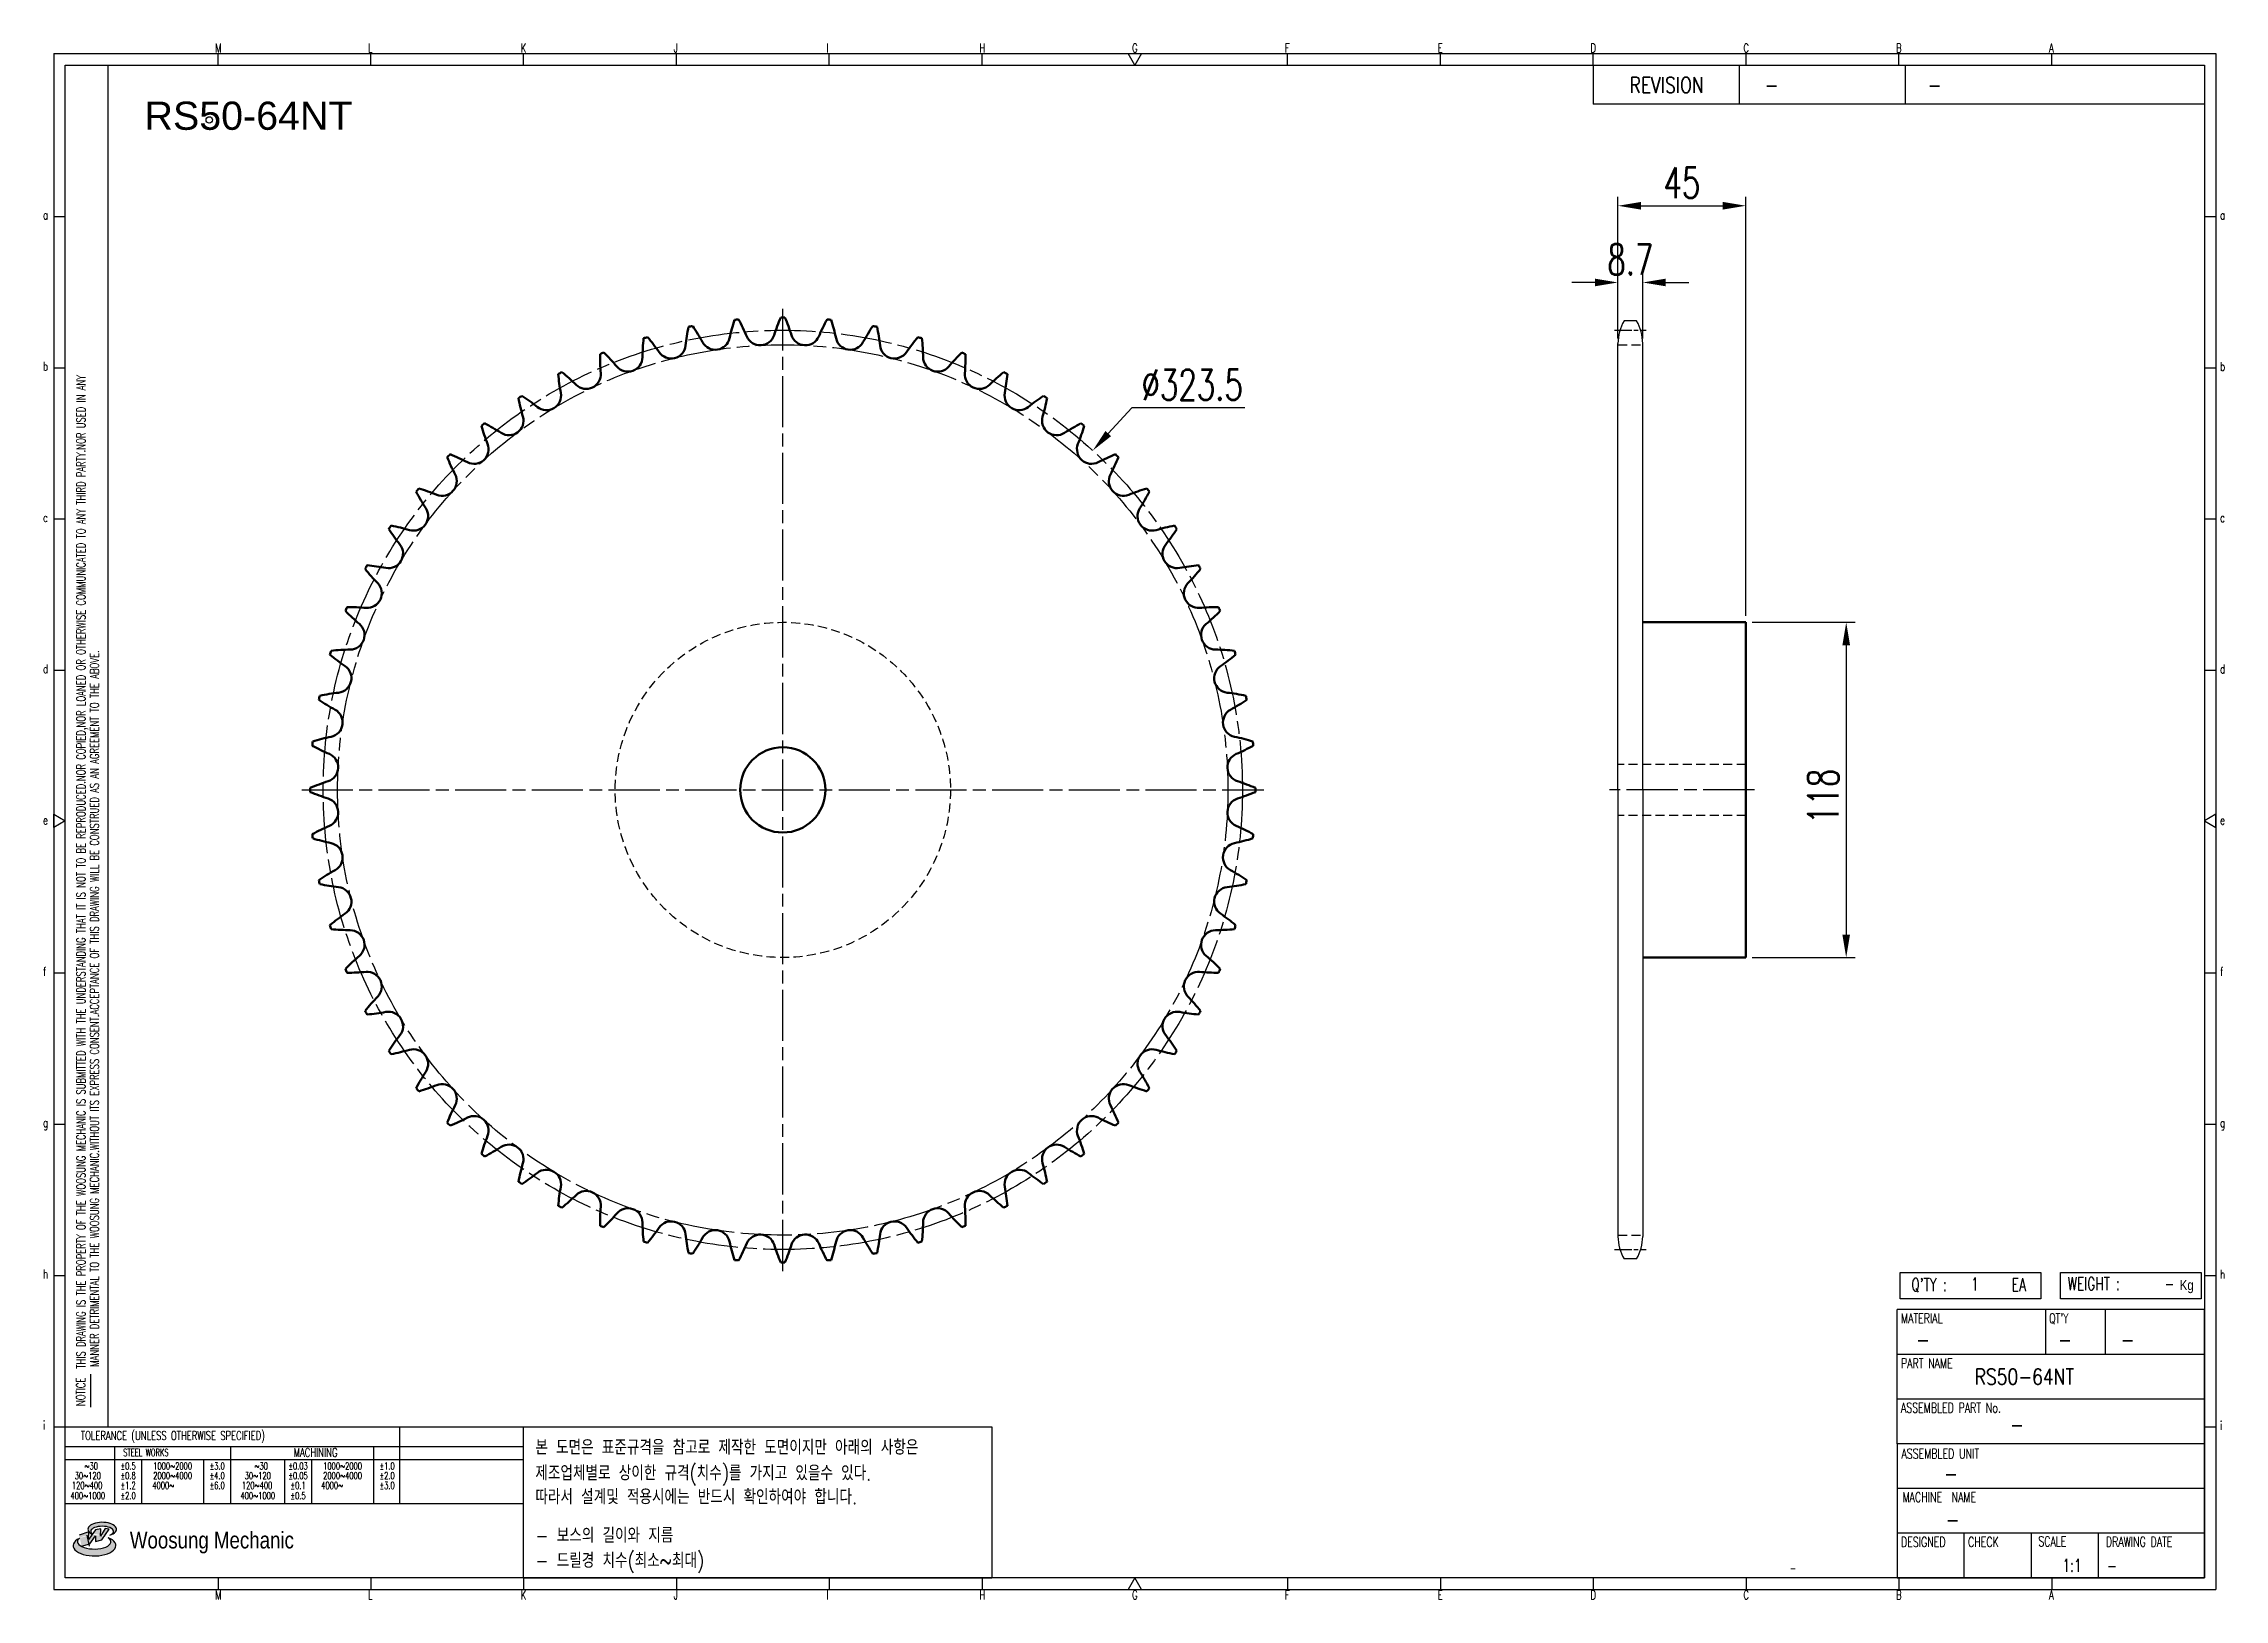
# Model space of a CAD drawing. Header units: millimetres. Extents: x 8306 to 9073, y 4748 to 5296.
import ezdxf
from ezdxf.enums import TextEntityAlignment as Align

# ---------------------------------------------------------------- set-up
doc = ezdxf.new("R2010")
doc.units = ezdxf.units.MM
for name, pattern in [('AM_ISO08W050', [18, 12, -1.5, 3, -1.5]), ('AM_ISO08W050x2', [9, 6, -0.75, 1.5, -0.75]), ('HIDDEN', [9.525, 6.35, -3.175])]:
    doc.linetypes.add(name, pattern=pattern)
for name, color, linetype, lineweight in [('20', 7, 'Continuous', 50), ('22', 30, 'AM_ISO08W050', 25), ('23', 40, 'AM_ISO08W050', 25), ('VIS', 7, 'Continuous', 50)]:
    doc.layers.add(name, color=color, linetype=linetype, lineweight=lineweight)
for name, color, linetype in [('HL', 2, 'HIDDEN'), ('S-DIM', 7, 'Continuous'), ('TITLE', 7, 'Continuous'), ('도면레이아웃', 7, 'Continuous')]:
    doc.layers.add(name, color=color, linetype=linetype)
doc.styles.add('HAN', font='ROMANS.shx', dxfattribs={"width": 0.7, "bigfont": 'whgtxt.shx'})
doc.styles.add('HKD_ST2', font='romans.shx', dxfattribs={"width": 0.7, "height": 4, "bigfont": '@extfont2.shx'})
doc.styles.add('HSG', font='SIMPLEX.shx', dxfattribs={"width": 0.7, "bigfont": 'HSG.shx'})
doc.styles.add('ROMANS', font='romans.shx', dxfattribs={"width": 0.7, "bigfont": 'whgtxt.shx'})
doc.styles.add('SLDTEXTSTYLE4', font='arial.ttf', dxfattribs={"width": 0.8})
doc.styles.get("Standard").update_dxf_attribs({"font": 'arial.ttf'})
doc.dimstyles.new('APP23', dxfattribs={"dimscale": 4.5, "dimtxt": 2.4, "dimasz": 1.8, "dimexe": 0.7, "dimexo": 0.5, "dimgap": 0.6, "dimtad": 1, "dimtoh": 1, "dimdec": 1, "dimrnd": 0.01, "dimzin": 9, "dimdsep": 46, "dimtxsty": 'HSG', "dimcen": 0, "dimclrd": 1, "dimclre": 1, "dimclrt": 256, "dimazin": 2, "dimtp": 1, "dimtm": 1, "dimtfac": 0.5, "dimtdec": 1, "dimtix": 1, "dimtofl": 0, "dimtmove": 0, "dimatfit": 3, "dimfxl": 0, "dimtvp": 1, "dimtolj": 2, "dimlwd": -1, "dimlwe": -1, "dimarcsym": 0})

# ---------------------------------------------------------------- blocks, each defined once
blk = doc.blocks.new('SUYWSHJH')
at = {"layer": '도면레이아웃'}
h = blk.add_hatch(color=10, dxfattribs=at)
h.paths.add_polyline_path([(1.544, 35.177), (1.554, 34.966), (1.779, 35.034), (2.054, 35.422), (1.908, 35.446), (1.728, 35.167), (1.741, 35.439), (1.547, 35.405), (1.292, 35.041), (1.295, 35.33), (0.943, 35.208), (1.03, 34.8), (1.336, 34.885)])
edge = h.paths.add_edge_path()
edge.add_ellipse((1.795, 35.421), major_axis=(-0.53, 0), ratio=0.487785, start_angle=122.36065, end_angle=403.39574)
edge.add_line((1.411, 35.244), (1.419, 35.261))
edge.add_ellipse((1.798, 35.344), major_axis=(-0.423, 0), ratio=0.444396, start_angle=131.58977, end_angle=386.19408, ccw=False)
edge = h.paths.add_edge_path()
edge.add_ellipse((1.512, 34.815), major_axis=(-0.793, 0), ratio=0.480113, start_angle=314.67633, end_angle=590.85213)
edge.add_ellipse((1.501, 34.958), major_axis=(-0.62, 0), ratio=0.43311, start_angle=331.7024, end_angle=574.42495, ccw=False)
for p, q in [((0, 90.118), (80.15, 90.118)), ((0, 90.118), (0, 33.191)), ((6.089, 89.693), (6.089, 90.118)), ((11.753, 89.693), (11.753, 90.118)), ((17.418, 89.693), (17.418, 90.118)), ((23.082, 89.693), (23.082, 90.118)), ((28.746, 89.693), (28.746, 90.118)), ((34.411, 89.693), (34.411, 90.118)), ((45.739, 89.693), (45.739, 90.118)), ((51.404, 89.693), (51.404, 90.118)), ((57.068, 89.693), (57.068, 90.118)), ((62.732, 89.693), (62.732, 90.118)), ((68.397, 89.693), (68.397, 90.118)), ((74.061, 89.693), (74.061, 90.118)), ((80.15, 90.118), (80.15, 33.191)), ((0, 84.085), (0.425, 84.085)), ((79.725, 84.085), (80.15, 84.085)), ((0, 78.478), (0.425, 78.478)), ((79.725, 78.478), (80.15, 78.478)), ((0, 72.87), (0.425, 72.87)), ((79.725, 72.87), (80.15, 72.87)), ((0, 67.262), (0.425, 67.262)), ((79.725, 67.262), (80.15, 67.262)), ((0, 56.047), (0.425, 56.047)), ((79.725, 56.047), (80.15, 56.047)), ((0, 50.439), (0.425, 50.439)), ((79.725, 50.439), (80.15, 50.439)), ((0, 44.832), (0.425, 44.832)), ((79.725, 44.832), (80.15, 44.832)), ((1.377, 39.947), (1.377, 41.174)), ((0, 39.224), (0.425, 39.224)), ((79.725, 39.224), (80.15, 39.224)), ((0, 33.191), (80.15, 33.191)), ((6.089, 33.616), (6.089, 33.191)), ((11.753, 33.616), (11.753, 33.191)), ((17.418, 33.616), (17.418, 33.191)), ((23.082, 33.616), (23.082, 33.191)), ((28.746, 33.616), (28.746, 33.191)), ((34.411, 33.616), (34.411, 33.191)), ((45.739, 33.616), (45.739, 33.191)), ((51.404, 33.616), (51.404, 33.191)), ((57.068, 33.616), (57.068, 33.191)), ((62.732, 33.616), (62.732, 33.191)), ((68.397, 33.616), (68.397, 33.191)), ((74.061, 33.616), (74.061, 33.191))]:
    blk.add_line(p, q)
at = {"color": 2}
for p, q in [((2.017, 39.224), (2.017, 89.693)), ((0.425, 39.224), (17.418, 39.224)), ((12.816, 39.224), (12.816, 36.382)), ((17.418, 33.616), (17.418, 39.224)), ((0.425, 38.487), (17.418, 38.487)), ((0.425, 38.012), (17.418, 38.012)), ((2.257, 38.487), (2.257, 36.382)), ((3.257, 38.012), (3.257, 36.382)), ((5.557, 38.012), (5.557, 36.382)), ((6.557, 38.5), (6.557, 36.382)), ((8.557, 38.012), (8.557, 36.382)), ((9.557, 38.026), (9.557, 36.382)), ((11.857, 38.487), (11.857, 36.382)), ((0.425, 36.382), (17.418, 36.382))]:
    blk.add_line(p, q, dxfattribs=at)
at = {"color": 6, "ltscale": 0.5}
for p, q in [((57.068, 89.693), (57.068, 88.246)), ((62.47, 89.693), (62.47, 88.246)), ((68.635, 89.693), (68.635, 88.246)), ((79.725, 88.246), (57.068, 88.246)), ((68.336, 38.59), (68.336, 43.563)), ((79.725, 43.563), (68.336, 43.563)), ((73.827, 43.563), (73.827, 41.905)), ((76.037, 43.563), (76.037, 41.905)), ((79.725, 38.59), (79.725, 43.563)), ((79.725, 41.905), (68.336, 41.905)), ((79.725, 40.248), (68.336, 40.248)), ((68.336, 38.59), (68.336, 33.616)), ((79.725, 38.59), (68.336, 38.59)), ((79.725, 33.616), (79.725, 38.59)), ((79.725, 36.932), (68.336, 36.932)), ((79.725, 35.274), (68.336, 35.274)), ((70.822, 33.616), (70.822, 35.274)), ((73.309, 33.616), (73.309, 35.274)), ((75.796, 33.616), (75.796, 35.274)), ((68.336, 33.616), (79.725, 33.616))]:
    blk.add_line(p, q, dxfattribs=at)
for points in [[(40.075, 89.693), (39.83, 90.118), (40.32, 90.118)], [(0.425, 89.693), (79.725, 89.693), (79.725, 33.616), (0.425, 33.616)], [(0.425, 61.679), (0, 61.433), (0, 61.924)], [(79.725, 61.679), (80.15, 61.433), (80.15, 61.924)], [(40.075, 33.616), (39.83, 33.191), (40.32, 33.191)]]:
    blk.add_lwpolyline(points, close=True)
at = {"layer": 'TITLE', "color": 20}
for p, q in [((68.449, 43.961), (68.449, 44.936)), ((68.449, 44.936), (73.654, 44.936)), ((73.654, 44.936), (73.654, 43.961)), ((74.39, 43.961), (74.39, 44.936)), ((74.39, 44.936), (79.595, 44.936)), ((79.595, 44.936), (79.595, 43.961)), ((73.654, 43.961), (68.449, 43.961)), ((79.595, 43.961), (74.39, 43.961))]:
    blk.add_line(p, q, dxfattribs=at)
at = {"layer": '도면레이아웃'}
for p, q in [((1.295, 35.33), (0.943, 35.208)), ((1.03, 34.8), (1.336, 34.885)), ((1.224, 35.208), (1.311, 34.8)), ((1.224, 35.208), (1.224, 35.208)), ((1.547, 35.405), (1.292, 35.041)), ((1.292, 35.041), (1.295, 35.33)), ((1.336, 34.885), (1.544, 35.177)), ((1.419, 35.261), (1.411, 35.244)), ((1.544, 35.177), (1.554, 34.966)), ((1.741, 35.439), (1.547, 35.405)), ((1.554, 34.966), (1.779, 35.034)), ((1.908, 35.446), (1.728, 35.167)), ((1.728, 35.167), (1.741, 35.439)), ((1.779, 35.034), (2.054, 35.422)), ((2.054, 35.422), (1.908, 35.446))]:
    blk.add_line(p, q, dxfattribs=at)
for centre, major_axis, ratio, start_param, end_param in [((1.795, 35.421), (-0.53, 0), 0.487785, 2.135596, 7.040584), ((1.512, 34.815), (-0.793, 0), 0.480113, 5.492138, 10.312315), ((1.501, 34.958), (-0.62, 0), 0.43311, 5.789299, 10.025607), ((1.798, 35.344), (-0.423, 0), 0.444396, 2.296675, 6.740358)]:
    blk.add_ellipse(centre, major_axis=major_axis, ratio=ratio, start_param=start_param, end_param=end_param, dxfattribs=at)
at = {"color": 4, "style": 'HKD_ST2', "width": 0.7}
for s, p in [('M', (5.988, 90.164)), ('L', (11.652, 90.164)), ('K', (17.316, 90.164)), ('J', (22.981, 90.164)), ('I', (28.645, 90.164)), ('H', (34.309, 90.164)), ('G', (39.974, 90.164)), ('F', (45.638, 90.164)), ('E', (51.302, 90.164)), ('D', (56.967, 90.164)), ('C', (62.631, 90.164)), ('B', (68.295, 90.164)), ('A', (73.96, 90.164)), ('a', (-0.395, 83.976)), ('a', (80.305, 83.97)), ('b', (-0.395, 78.368)), ('b', (80.305, 78.362)), ('c', (-0.395, 72.76)), ('c', (80.305, 72.754)), ('d', (-0.395, 67.153)), ('d', (80.305, 67.147)), ('e', (-0.395, 61.545)), ('e', (80.305, 61.539)), ('f', (-0.395, 55.937)), ('f', (80.305, 55.931)), ('g', (-0.395, 50.33)), ('g', (80.305, 50.324)), ('h', (-0.395, 44.722)), ('h', (80.305, 44.716)), ('i', (-0.395, 39.114)), ('i', (80.305, 39.108)), ('M', (5.988, 32.824)), ('L', (11.652, 32.824)), ('K', (17.316, 32.824)), ('J', (22.981, 32.824)), ('I', (28.645, 32.824)), ('H', (34.309, 32.824)), ('G', (39.974, 32.824)), ('F', (45.638, 32.824)), ('E', (51.302, 32.824)), ('D', (56.967, 32.824)), ('C', (62.631, 32.824)), ('B', (68.295, 32.824)), ('A', (73.96, 32.824))]:
    blk.add_text(s, height=0.326, dxfattribs=at).set_placement(p)
for s, height, style, width, p in [('REVISION', 0.5806, 'HAN', 0.8, (58.415, 88.664)), ('-', 0.581, 'HAN', 0.8, (63.426, 88.664)), ('-', 0.581, 'HAN', 0.8, (69.468, 88.664)), ("Q'TY : ", 0.4746, 'HKD_ST2', 0.7, (68.857, 44.253)), ('1', 0.475, 'HKD_ST2', 0.7, (71.071, 44.275)), ('EA', 0.4746, 'HKD_ST2', 0.7, (72.578, 44.253)), ('WEIGHT : ', 0.4746, 'HKD_ST2', 0.7, (74.65, 44.286)), ('-', 0.581, 'HAN', 0.8, (69.029, 42.157)), ('-', 0.581, 'HAN', 0.8, (74.289, 42.157)), ('-', 0.581, 'HAN', 0.8, (76.623, 42.157)), ('-', 0.581, 'HAN', 0.8, (72.515, 39.013)), ('-', 0.581, 'HAN', 0.8, (70.067, 37.189)), ('-', 0.581, 'HAN', 0.8, (70.126, 35.48)), ('1:1', 0.4746, 'HKD_ST2', 0.7, (74.458, 33.848)), ('-', 0.475, 'HKD_ST2', 0.7, (76.112, 33.837))]:
    blk.add_text(s, height=height, dxfattribs=dict(style=style, width=width)).set_placement(p)
at = {"color": 6, "style": 'HKD_ST2', "width": 0.7}
for s, p in [(' THIS DRAWING IS THE PROPERTY OF THE WOOSUNG MECHANIC IS SUBMITTED WITH THE UNDERSTANDING THAT IT IS NOT TO BE REPRODUCED.NOR COPIED,NOR LOANED OR OTHERWISE COMMUNICATED TO ANY THIRD PARTY.NOR USED IN ANY', (1.173, 41.217)), ('MANNER DETRIMENTAL TO THE WOOSUNG MECHANIC.WITHOUT ITS EXPRESS CONSENT.ACCEPTANCE OF THIS DRAWING WILL BE CONSTRUED AS AN AGREEMENT TO THE ABOVE.', (1.672, 41.447))]:
    blk.add_text(s, height=0.326266, rotation=90, dxfattribs=at).set_placement(p)
at = {"style": 'HKD_ST2', "width": 0.7}
blk.add_text('-', height=0.475, dxfattribs=at).set_placement((78.613, 44.286), align=Align.RIGHT)
at = {"color": 4, "style": 'HKD_ST2', "width": 0.7}
for s, height, p in [('MATERIAL', 0.3651, (68.474, 43.425)), ("QT'Y", 0.3651, (73.965, 43.425)), ('PART NAME', 0.3651, (68.474, 41.756)), ('ASSEMBLED PART No.', 0.36511, (68.474, 40.109)), ('ASSEMBLED UNIT', 0.36511, (68.49, 38.408)), ('MACHINE  NAME', 0.36511, (68.532, 36.794)), ('DESIGNED', 0.3651, (68.474, 35.136)), ('CHECK', 0.3651, (70.961, 35.136)), ('SCALE', 0.3651, (73.566, 35.153)), ('DRAWING DATE', 0.36511, (76.071, 35.141))]:
    blk.add_text(s, height=height, dxfattribs=at).set_placement(p, align=Align.TOP_LEFT)
at = {"style": 'HKD_ST2', "width": 0.7}
blk.add_text('NOTICE', height=0.3263, rotation=90, dxfattribs=at).set_placement((1.163, 39.988))
for s, height, style, width, p in [('TOLERANCE (UNLESS OTHERWISE SPECIFIED)', 0.32627, 'HKD_ST2', 0.7, (4.417, 38.896)), ('-', 0.326, 'ROMANS', 0.65, (64.469, 33.975))]:
    blk.add_text(s, height=height, dxfattribs=dict(style=style, width=width)).set_placement(p, align=Align.MIDDLE_CENTER)
at = {"color": 4, "style": 'HKD_ST2', "width": 0.7}
for s, height, p in [('STEEL WORKS', 0.26101, (3.416, 38.268)), ('MACHINING', 0.3263, (9.707, 38.27)), ('%%P0.5', 0.261, (2.757, 37.762)), ('%%P0.8', 0.261, (2.757, 37.411)), ('%%P3.0', 0.261, (6.057, 37.762)), ('%%P4.0', 0.261, (6.057, 37.411)), ('%%P0.03', 0.261, (9.057, 37.762)), ('%%P0.05', 0.261, (9.057, 37.411)), ('%%P1.0', 0.261, (12.357, 37.762)), ('%%P2.0', 0.261, (12.357, 37.411)), ('%%P1.2', 0.261, (2.757, 37.045)), ('%%P2.0', 0.261, (2.757, 36.67)), ('%%P6.0', 0.261, (6.057, 37.045)), ('%%P0.1', 0.261, (9.057, 37.045)), ('%%P0.5', 0.261, (9.057, 36.67)), ('%%P3.0', 0.261, (12.357, 37.045))]:
    blk.add_text(s, height=height, dxfattribs=at).set_placement(p, align=Align.MIDDLE)
for s, height, p in [('30%%126120', 0.261, (1.263, 37.411)), ('%%12630', 0.261, (1.389, 37.762)), ('2000%%1264000', 0.26101, (4.407, 37.411)), ('1000%%1262000', 0.26101, (4.407, 37.762)), ('30%%126120', 0.261, (7.563, 37.411)), ('%%12630', 0.261, (7.689, 37.762)), ('2000%%1264000', 0.26101, (10.707, 37.411)), ('1000%%1262000', 0.26101, (10.707, 37.762)), ('400%%1261000', 0.26101, (1.263, 36.67)), ('120%%126400', 0.26101, (1.237, 37.045)), ('4000%%126', 0.261, (4.061, 37.045)), ('400%%1261000', 0.26101, (7.563, 36.67)), ('120%%126400', 0.26101, (7.537, 37.045)), ('4000%%126', 0.261, (10.321, 37.045))]:
    blk.add_text(s, height=height, dxfattribs=at).set_placement(p, align=Align.MIDDLE_CENTER)
at = {"color": 1, "style": 'SLDTEXTSTYLE4', "width": 0.8}
blk.add_text('Woosung Mechanic', height=0.61957, dxfattribs=at).set_placement((2.822, 34.711))
at = {"layer": 'TITLE', "width": 0.8}
blk.add_text('Kg', height=0.3789, dxfattribs=at).set_placement((78.807, 44.286))
blk = doc.blocks.new('*D2')
at = {"layer": 'Defpoints', "color": 0, "transparency": 16777216}
for p in [(8675.15, 5152.61), (8456.96, 4913.72)]:
    blk.add_point(p, dxfattribs=at)
at = {"layer": 'S-DIM', "color": 1, "transparency": 16777216}
for p, q in [((8688.91, 5167.68), (8680.61, 5158.59)), ((8728.69, 5167.68), (8688.91, 5167.68))]:
    blk.add_line(p, q, dxfattribs=at)
blk.add_solid([(8679.62, 5159.5), (8681.61, 5157.68), (8675.15, 5152.61)], dxfattribs=at)
at = {"layer": 'S-DIM', "transparency": 16777216, "insert": (8710.15, 5175.78), "char_height": 10.8, "attachment_point": 5, "style": 'HSG'}
blk.add_mtext('\\A2;∅323.5', dxfattribs=at)
blk = doc.blocks.new('*D3')
at = {"layer": 'Defpoints', "color": 0, "transparency": 16777216}
for p in [(8868.72, 5211.77), (8860.02, 5189.85), (8868.72, 5189.85)]:
    blk.add_point(p, dxfattribs=at)
at = {"layer": 'S-DIM', "color": 1, "transparency": 16777216}
for p, q in [((8860.02, 5192.1), (8860.02, 5214.92)), ((8868.72, 5192.1), (8868.72, 5214.92)), ((8851.92, 5211.77), (8843.82, 5211.77)), ((8876.82, 5211.77), (8884.92, 5211.77))]:
    blk.add_line(p, q, dxfattribs=at)
for points in [[(8851.92, 5213.12), (8851.92, 5210.42), (8860.02, 5211.77)], [(8876.82, 5213.12), (8876.82, 5210.42), (8868.72, 5211.77)]]:
    blk.add_solid(points, dxfattribs=at)
at = {"layer": 'S-DIM', "transparency": 16777216, "insert": (8864.37, 5219.87), "char_height": 10.8, "attachment_point": 5, "style": 'HSG'}
blk.add_mtext('\\A2;8.7', dxfattribs=at)
blk = doc.blocks.new('*D4')
at = {"layer": 'Defpoints', "color": 0, "transparency": 16777216}
for p in [(8905.02, 5238.77), (8860.02, 5189.85), (8905.02, 5092.17)]:
    blk.add_point(p, dxfattribs=at)
at = {"layer": 'S-DIM', "color": 1, "transparency": 16777216}
for p, q in [((8860.02, 5192.1), (8860.02, 5241.92)), ((8868.12, 5238.77), (8896.92, 5238.77)), ((8905.02, 5094.42), (8905.02, 5241.92))]:
    blk.add_line(p, q, dxfattribs=at)
for points in [[(8868.12, 5240.12), (8868.12, 5237.42), (8860.02, 5238.77)], [(8896.92, 5240.12), (8896.92, 5237.42), (8905.02, 5238.77)]]:
    blk.add_solid(points, dxfattribs=at)
at = {"layer": 'S-DIM', "transparency": 16777216, "insert": (8882.52, 5246.87), "char_height": 10.8, "attachment_point": 5, "style": 'HSG'}
blk.add_mtext('\\A2;45', dxfattribs=at)
blk = doc.blocks.new('*D5')
at = {"layer": 'Defpoints', "color": 0, "transparency": 16777216}
for p in [(8905.02, 5092.17), (8905.02, 4974.17), (8940.35, 4974.17)]:
    blk.add_point(p, dxfattribs=at)
at = {"layer": 'S-DIM', "color": 1, "transparency": 16777216}
for p, q in [((8907.27, 5092.17), (8943.5, 5092.17)), ((8940.35, 5084.07), (8940.35, 4982.27)), ((8907.27, 4974.17), (8943.5, 4974.17))]:
    blk.add_line(p, q, dxfattribs=at)
for points in [[(8939, 5084.07), (8941.7, 5084.07), (8940.35, 5092.17)], [(8939, 4982.27), (8941.7, 4982.27), (8940.35, 4974.17)]]:
    blk.add_solid(points, dxfattribs=at)
at = {"layer": 'S-DIM', "transparency": 16777216, "insert": (8932.25, 5030.93), "char_height": 10.8, "attachment_point": 5, "rotation": 90, "style": 'HSG'}
blk.add_mtext('\\A2;118', dxfattribs=at)

msp = doc.modelspace()

# ---------------------------------------------------------------- linework, layer by layer
for p, q in [((8866.59, 5198.24), (8862.15, 5198.24)), ((8860.02, 5033.17), (8860.02, 5190.31)), ((8868.72, 5033.17), (8868.72, 5190.31)), ((8860.02, 5033.17), (8860.02, 4876.03)), ((8868.72, 5033.17), (8868.72, 4876.03)), ((8866.59, 4868.09), (8862.15, 4868.09))]:
    msp.add_line(p, q)
at = {"color": 4}
msp.add_lwpolyline([(8474.83, 4809.04), (8639.67, 4809.04), (8639.67, 4755.79), (8474.83, 4755.79)], close=True, dxfattribs=at)
msp.add_circle((8364.19, 5268.96), 1.15)
for centre, start, end in [((8875.89, 5190.31), 150, 180), ((8852.85, 5190.31), 0, 30), ((8875.89, 4876.03), 180, 210), ((8852.85, 4876.03), 330, 0)]:
    msp.add_arc(centre, 15.87, start, end)
at = {"layer": '20'}
msp.add_circle((8566.05, 5033.17), 15, dxfattribs=at)
for centre, radius, start, end in [((8625.96, 5175.05), 80.47, 162.96116, 167.73437), ((8566.05, 5033.17), 166.33, 95.37191, 95.87809), ((8479.63, 5160.64), 80.47, 23.51563, 28.28884), ((8639.57, 5168.49), 80.47, 157.33616, 162.10937), ((8566.05, 5033.17), 166.33, 89.74691, 90.25309), ((8492.54, 5168.49), 80.47, 17.89063, 22.66384), ((8652.48, 5160.64), 80.47, 151.71116, 156.48437), ((8566.05, 5033.17), 166.33, 84.12191, 84.62809), ((8506.15, 5175.05), 80.47, 12.26563, 17.03884), ((8597.12, 5184.01), 80.47, 174.21116, 178.98438), ((8566.05, 5033.17), 166.33, 106.62191, 107.12809), ((8456.42, 5141.33), 80.47, 34.76563, 39.53884), ((8526.74, 5190.14), 5.13, 214.76563, 353.35937), ((8611.76, 5180.24), 80.47, 168.58616, 173.35937), ((8566.05, 5033.17), 166.33, 100.99691, 101.50309), ((8467.55, 5151.55), 80.47, 29.14062, 33.91384), ((8542.31, 5193.23), 5.13, 209.14062, 347.73437), ((8558.11, 5194.79), 5.13, 203.51563, 342.10937), ((8573.99, 5194.79), 5.13, 197.89063, 336.48437), ((8589.8, 5193.23), 5.13, 192.26563, 330.85938), ((8664.56, 5151.55), 80.47, 146.08616, 150.85938), ((8566.05, 5033.17), 166.33, 78.49691, 79.00309), ((8520.35, 5180.24), 80.47, 6.64063, 11.41384), ((8605.37, 5190.14), 5.13, 186.64063, 325.23437), ((8675.69, 5141.33), 80.47, 140.46116, 145.23437), ((8566.05, 5033.17), 166.33, 72.87191, 73.37809), ((8534.98, 5184.01), 80.47, 1.01562, 5.78884), ((8566.05, 5033.17), 166.33, 112.24691, 112.75309), ((8582.19, 5186.33), 80.47, 179.83616, 184.60937), ((8446.35, 5130.06), 80.47, 40.39063, 45.16384), ((8511.54, 5185.53), 5.13, 220.39063, 358.98437), ((8620.57, 5185.53), 5.13, 181.01562, 319.60937), ((8685.76, 5130.06), 80.47, 134.83616, 139.60937), ((8566.05, 5033.17), 166.33, 67.24691, 67.75309), ((8549.92, 5186.33), 80.47, 355.39063, 0.16384), ((8566.05, 5033.17), 166.33, 117.87191, 118.37809), ((8567.1, 5187.17), 80.47, 185.46116, 190.23438), ((8437.42, 5117.86), 80.47, 46.01562, 50.78884), ((8496.87, 5179.45), 5.13, 226.01562, 4.60937), ((8635.24, 5179.45), 5.13, 175.39063, 313.98438), ((8694.69, 5117.86), 80.47, 129.21116, 133.98438), ((8566.05, 5033.17), 166.33, 61.62191, 62.12809), ((8565.01, 5187.17), 80.47, 349.76562, 354.53884), ((8566.05, 5033.17), 166.33, 123.49691, 124.00309), ((8552, 5186.53), 80.47, 191.08616, 195.85938), ((8429.74, 5104.84), 80.47, 51.64063, 56.41384), ((8482.86, 5171.96), 5.13, 231.64063, 10.23438), ((8649.25, 5171.96), 5.13, 169.76562, 308.35937), ((8702.37, 5104.84), 80.47, 123.58616, 128.35937), ((8580.11, 5186.53), 80.47, 344.14062, 348.91384), ((8566.05, 5033.17), 166.33, 55.99691, 56.50309), ((8566.05, 5033.17), 166.33, 129.12191, 129.62809), ((8537.04, 5184.42), 80.47, 196.71116, 201.48437), ((8423.37, 5091.14), 80.47, 57.26563, 62.03884), ((8469.66, 5163.14), 5.13, 237.26563, 15.85938), ((8662.45, 5163.14), 5.13, 164.14062, 302.73437), ((8708.74, 5091.14), 80.47, 117.96116, 122.73437), ((8595.07, 5184.42), 80.47, 338.51563, 343.28884), ((8566.05, 5033.17), 166.33, 50.37191, 50.87809), ((8566.05, 5033.17), 166.33, 134.74691, 135.25309), ((8418.38, 5076.87), 80.47, 62.89062, 67.66384), ((8457.39, 5153.07), 5.13, 242.89062, 21.48437), ((8674.72, 5153.07), 5.13, 158.51563, 297.10938), ((8713.73, 5076.87), 80.47, 112.33616, 117.10938), ((8566.05, 5033.17), 166.33, 44.74691, 45.25309), ((8446.16, 5141.84), 5.13, 248.51563, 27.10937), ((8522.35, 5180.84), 80.47, 202.33616, 207.10937), ((8685.95, 5141.84), 5.13, 152.89063, 291.48437), ((8609.76, 5180.84), 80.47, 332.89063, 337.66384), ((8566.05, 5033.17), 166.33, 140.37191, 140.87809), ((8508.09, 5175.85), 80.47, 207.96116, 212.73438), ((8414.81, 5062.19), 80.47, 68.51563, 73.28884), ((8717.3, 5062.19), 80.47, 106.71116, 111.48437), ((8624.02, 5175.85), 80.47, 327.26562, 332.03884), ((8566.05, 5033.17), 166.33, 39.12191, 39.62809), ((8436.08, 5129.56), 5.13, 254.14063, 32.73438), ((8696.03, 5129.56), 5.13, 147.26562, 285.85937), ((8566.05, 5033.17), 166.33, 145.99691, 146.50309), ((8494.38, 5169.48), 80.47, 213.58616, 218.35937), ((8412.69, 5047.22), 80.47, 74.14063, 78.91384), ((8719.42, 5047.22), 80.47, 101.08616, 105.85937), ((8637.73, 5169.48), 80.47, 321.64063, 326.41384), ((8566.05, 5033.17), 166.33, 33.49691, 34.00309), ((8566.05, 5033.17), 166.33, 151.62191, 152.12809), ((8412.05, 5032.12), 80.47, 79.76562, 84.53884), ((8427.26, 5116.36), 5.13, 259.76562, 38.35937), ((8704.85, 5116.36), 5.13, 141.64063, 280.23438), ((8720.06, 5032.12), 80.47, 95.46116, 100.23438), ((8566.05, 5033.17), 166.33, 27.87191, 28.37809), ((8481.36, 5161.8), 80.47, 219.21116, 223.98438), ((8419.77, 5102.35), 5.13, 265.39063, 43.98438), ((8712.34, 5102.35), 5.13, 136.01562, 274.60937), ((8650.75, 5161.8), 80.47, 316.01562, 320.78884), ((8566.05, 5033.17), 166.33, 157.24691, 157.75309), ((8412.9, 5017.03), 80.47, 85.39063, 90.16384), ((8719.21, 5017.03), 80.47, 89.83616, 94.60937), ((8566.05, 5033.17), 166.33, 22.24691, 22.75309), ((8469.16, 5152.88), 80.47, 224.83616, 229.60937), ((8413.7, 5087.68), 5.13, 271.01563, 49.60937), ((8718.41, 5087.68), 5.13, 130.39063, 268.98437), ((8662.95, 5152.88), 80.47, 310.39063, 315.16384), ((8566.05, 5033.17), 166.33, 162.87191, 163.37809), ((8415.21, 5002.1), 80.47, 91.01563, 95.78884), ((8716.9, 5002.1), 80.47, 84.21116, 88.98437), ((8566.05, 5033.17), 166.33, 16.62191, 17.12809), ((8457.9, 5142.8), 80.47, 230.46116, 235.23438), ((8409.09, 5072.49), 5.13, 276.64063, 55.23438), ((8723.02, 5072.49), 5.13, 124.76562, 263.35937), ((8674.21, 5142.8), 80.47, 304.76562, 309.53884), ((8566.05, 5033.17), 166.33, 168.49691, 169.00309), ((8418.99, 4987.46), 80.47, 96.64063, 101.41384), ((8713.12, 4987.46), 80.47, 78.58616, 83.35937), ((8566.05, 5033.17), 166.33, 10.99691, 11.50309), ((8447.67, 5131.67), 80.47, 236.08616, 240.85937), ((8405.99, 5056.91), 5.13, 282.26562, 60.85937), ((8726.12, 5056.91), 5.13, 119.14063, 257.73438), ((8684.44, 5131.67), 80.47, 299.14063, 303.91384), ((8424.17, 4973.27), 80.47, 102.26562, 107.03884), ((8707.94, 4973.27), 80.47, 72.96116, 77.73438), ((8566.05, 5033.17), 166.33, 174.12191, 174.62809), ((8438.59, 5119.6), 80.47, 241.71116, 246.48438), ((8404.43, 5041.11), 5.13, 287.89062, 66.48438), ((8727.68, 5041.11), 5.13, 113.51562, 252.10938), ((8693.52, 5119.6), 80.47, 293.51562, 298.28884), ((8566.05, 5033.17), 166.33, 5.37191, 5.87809), ((8430.73, 4959.65), 80.47, 107.89062, 112.66384), ((8701.38, 4959.65), 80.47, 67.33616, 72.10938), ((8566.05, 5033.17), 166.33, 179.74691, 180.25309), ((8430.73, 5106.69), 80.47, 247.33616, 252.10938), ((8404.43, 5025.23), 5.13, 293.51562, 72.10938), ((8727.68, 5025.23), 5.13, 107.89062, 246.48438), ((8701.38, 5106.69), 80.47, 287.89062, 292.66384), ((8566.05, 5033.17), 166.33, 359.74691, 0.25309), ((8438.59, 4946.74), 80.47, 113.51562, 118.28884), ((8693.52, 4946.74), 80.47, 61.71116, 66.48438), ((8566.05, 5033.17), 166.33, 185.37191, 185.87809), ((8424.17, 5093.07), 80.47, 252.96116, 257.73438), ((8405.99, 5009.42), 5.13, 299.14063, 77.73438), ((8726.12, 5009.42), 5.13, 102.26562, 240.85937), ((8707.94, 5093.07), 80.47, 282.26562, 287.03884), ((8566.05, 5033.17), 166.33, 354.12191, 354.62809), ((8447.67, 4934.66), 80.47, 119.14063, 123.91384), ((8684.44, 4934.66), 80.47, 56.08616, 60.85937), ((8566.05, 5033.17), 166.33, 190.99691, 191.50309), ((8418.99, 5078.87), 80.47, 258.58616, 263.35937), ((8409.09, 4993.85), 5.13, 304.76562, 83.35937), ((8723.02, 4993.85), 5.13, 96.64063, 235.23438), ((8713.12, 5078.87), 80.47, 276.64063, 281.41384), ((8566.05, 5033.17), 166.33, 348.49691, 349.00309), ((8457.9, 4923.53), 80.47, 124.76562, 129.53884), ((8674.21, 4923.53), 80.47, 50.46116, 55.23438), ((8566.05, 5033.17), 166.33, 196.62191, 197.12809), ((8415.21, 5064.24), 80.47, 264.21116, 268.98437), ((8413.7, 4978.65), 5.13, 310.39063, 88.98437), ((8718.41, 4978.65), 5.13, 91.01563, 229.60937), ((8716.9, 5064.24), 80.47, 271.01563, 275.78884), ((8566.05, 5033.17), 166.33, 342.87191, 343.37809), ((8469.16, 4913.46), 80.47, 130.39063, 135.16384), ((8662.95, 4913.46), 80.47, 44.83616, 49.60937), ((8566.05, 5033.17), 166.33, 202.24691, 202.75309), ((8412.9, 5049.3), 80.47, 269.83616, 274.60937), ((8419.77, 4963.98), 5.13, 316.01562, 94.60937), ((8712.34, 4963.98), 5.13, 85.39063, 223.98438), ((8719.21, 5049.3), 80.47, 265.39063, 270.16384), ((8566.05, 5033.17), 166.33, 337.24691, 337.75309), ((8481.36, 4904.54), 80.47, 136.01562, 140.78884), ((8650.75, 4904.54), 80.47, 39.21116, 43.98438), ((8566.05, 5033.17), 166.33, 207.87191, 208.37809), ((8412.05, 5034.21), 80.47, 275.46116, 280.23438), ((8427.26, 4949.98), 5.13, 321.64063, 100.23438), ((8704.85, 4949.98), 5.13, 79.76562, 218.35937), ((8720.06, 5034.21), 80.47, 259.76562, 264.53884), ((8566.05, 5033.17), 166.33, 331.62191, 332.12809), ((8494.38, 4896.86), 80.47, 141.64063, 146.41384), ((8637.73, 4896.86), 80.47, 33.58616, 38.35937), ((8566.05, 5033.17), 166.33, 213.49691, 214.00309), ((8412.69, 5019.11), 80.47, 281.08616, 285.85937), ((8436.08, 4936.77), 5.13, 327.26562, 105.85937), ((8696.03, 4936.77), 5.13, 74.14063, 212.73438), ((8719.42, 5019.11), 80.47, 254.14063, 258.91384), ((8566.05, 5033.17), 166.33, 325.99691, 326.50309), ((8508.09, 4890.49), 80.47, 147.26562, 152.03884), ((8566.05, 5033.17), 166.33, 219.12191, 219.62809), ((8414.81, 5004.15), 80.47, 286.71116, 291.48437), ((8446.16, 4924.5), 5.13, 332.89063, 111.48437), ((8685.95, 4924.5), 5.13, 68.51563, 207.10937), ((8717.3, 5004.15), 80.47, 248.51563, 253.28884), ((8624.02, 4890.49), 80.47, 27.96116, 32.73438), ((8566.05, 5033.17), 166.33, 320.37191, 320.87809), ((8522.35, 4885.49), 80.47, 152.89063, 157.66384), ((8609.76, 4885.49), 80.47, 22.33616, 27.10937), ((8566.05, 5033.17), 166.33, 224.74691, 225.25309), ((8418.38, 4989.46), 80.47, 292.33616, 297.10938), ((8457.39, 4913.27), 5.13, 338.51563, 117.10938), ((8674.72, 4913.27), 5.13, 62.89062, 201.48437), ((8713.73, 4989.46), 80.47, 242.89062, 247.66384), ((8566.05, 5033.17), 166.33, 314.74691, 315.25309), ((8537.04, 4881.92), 80.47, 158.51563, 163.28884), ((8566.05, 5033.17), 166.33, 230.37191, 230.87809), ((8423.37, 4975.2), 80.47, 297.96116, 302.73437), ((8469.66, 4903.2), 5.13, 344.14062, 122.73437), ((8662.45, 4903.2), 5.13, 57.26563, 195.85938), ((8708.74, 4975.2), 80.47, 237.26563, 242.03884), ((8595.07, 4881.92), 80.47, 16.71116, 21.48437), ((8566.05, 5033.17), 166.33, 309.12191, 309.62809), ((8552, 4879.8), 80.47, 164.14062, 168.91384), ((8429.74, 4961.49), 80.47, 303.58616, 308.35937), ((8482.86, 4894.37), 5.13, 349.76562, 128.35937), ((8649.25, 4894.37), 5.13, 51.64063, 190.23438), ((8702.37, 4961.49), 80.47, 231.64063, 236.41384), ((8580.11, 4879.8), 80.47, 11.08616, 15.85938), ((8566.05, 5033.17), 166.33, 235.99691, 236.50309), ((8567.1, 4879.16), 80.47, 169.76562, 174.53884), ((8437.42, 4948.48), 80.47, 309.21116, 313.98438), ((8496.87, 4886.89), 5.13, 355.39063, 133.98438), ((8635.24, 4886.89), 5.13, 46.01562, 184.60937), ((8694.69, 4948.48), 80.47, 226.01562, 230.78884), ((8565.01, 4879.16), 80.47, 5.46116, 10.23438), ((8566.05, 5033.17), 166.33, 303.49691, 304.00309), ((8566.05, 5033.17), 166.33, 241.62191, 242.12809), ((8582.19, 4880.01), 80.47, 175.39063, 180.16384), ((8446.35, 4936.28), 80.47, 314.83616, 319.60937), ((8511.54, 4880.81), 5.13, 1.01562, 139.60937), ((8620.57, 4880.81), 5.13, 40.39063, 178.98438), ((8685.76, 4936.28), 80.47, 220.39063, 225.16384), ((8549.92, 4880.01), 80.47, 359.83616, 4.60937), ((8566.05, 5033.17), 166.33, 297.87191, 298.37809), ((8566.05, 5033.17), 166.33, 247.24691, 247.75309), ((8597.12, 4882.33), 80.47, 181.01562, 185.78884), ((8566.05, 5033.17), 166.33, 252.87191, 253.37809), ((8456.42, 4925.01), 80.47, 320.46116, 325.23437), ((8526.74, 4876.2), 5.13, 6.64063, 145.23437), ((8611.76, 4886.1), 80.47, 186.64063, 191.41384), ((8467.55, 4914.78), 80.47, 326.08616, 330.85938), ((8542.31, 4873.1), 5.13, 12.26563, 150.85938), ((8625.96, 4891.29), 80.47, 192.26563, 197.03884), ((8558.11, 4871.55), 5.13, 17.89063, 156.48437), ((8573.99, 4871.55), 5.13, 23.51563, 162.10937), ((8506.15, 4891.29), 80.47, 342.96116, 347.73437), ((8589.8, 4873.1), 5.13, 29.14062, 167.73437), ((8664.56, 4914.78), 80.47, 209.14062, 213.91384), ((8520.35, 4886.1), 80.47, 348.58616, 353.35937), ((8605.37, 4876.2), 5.13, 34.76563, 173.35937), ((8675.69, 4925.01), 80.47, 214.76563, 219.53884), ((8566.05, 5033.17), 166.33, 286.62191, 287.12809), ((8534.98, 4882.33), 80.47, 354.21116, 358.98437), ((8566.05, 5033.17), 166.33, 292.24691, 292.75309), ((8566.05, 5033.17), 166.33, 258.49691, 259.00309), ((8566.05, 5033.17), 166.33, 264.12191, 264.62809), ((8479.63, 4905.7), 80.47, 331.71116, 336.48437), ((8639.57, 4897.84), 80.47, 197.89063, 202.66384), ((8566.05, 5033.17), 166.33, 269.74691, 270.25309), ((8492.54, 4897.84), 80.47, 337.33616, 342.10937), ((8652.48, 4905.7), 80.47, 203.51563, 208.28884), ((8566.05, 5033.17), 166.33, 275.37191, 275.87809), ((8566.05, 5033.17), 166.33, 280.99691, 281.50309)]:
    msp.add_arc(centre, radius, start, end, dxfattribs=at)
at = {"layer": '22', "linetype": 'AM_ISO08W050x2'}
for p, q in [((8858.84, 5194.93), (8869.9, 5194.93)), ((8858.84, 4871.4), (8869.9, 4871.4))]:
    msp.add_line(p, q, dxfattribs=at)
at = {"layer": '23', "color": 4, "linetype": 'AM_ISO08W050x2', "ltscale": 3}
for p, q in [((8566.05, 4863.83), (8566.05, 5202.5)), ((8396.72, 5033.17), (8735.39, 5033.17)), ((8908.05, 5033.17), (8856.99, 5033.17))]:
    msp.add_line(p, q, dxfattribs=at)
for radius in [161.77, 156.69]:
    msp.add_circle((8566.05, 5033.17), radius, dxfattribs=at)
at = {"layer": 'HL', "ltscale": 0.5}
for p, q in [((8860.02, 5189.85), (8868.72, 5189.85)), ((8905.02, 5042.17), (8860.02, 5042.17)), ((8905.02, 5024.17), (8860.02, 5024.17)), ((8860.02, 4876.49), (8868.72, 4876.49))]:
    msp.add_line(p, q, dxfattribs=at)
msp.add_circle((8566.05, 5033.17), 59, dxfattribs=at)
at = {"layer": 'VIS'}
for p, q in [((8905.02, 5092.17), (8868.72, 5092.17)), ((8905.02, 5092.17), (8905.02, 4974.17)), ((8905.02, 4974.17), (8868.72, 4974.17))]:
    msp.add_line(p, q, dxfattribs=at)

# ---------------------------------------------------------------- block references
at = {"xscale": 9.49539871366783, "yscale": 9.49539871366783, "zscale": 9.49539871366783}
msp.add_blockref('SUYWSHJH', (8309.44, 4436.6), dxfattribs=at)

# ---------------------------------------------------------------- texts
at = {"color": 2}
msp.add_text('RS50-64NT', height=9.921, dxfattribs=at).set_placement((8341.41, 5265.5))
at = {"style": 'HAN', "width": 0.8}
msp.add_text('RS50-64NT', height=5.513, dxfattribs=at).set_placement((8985.58, 4823.87))
at = {"color": 4, "style": 'HAN', "width": 0.8}
for s, p in [('본 도면은 표준규격을 참고로 제작한 도면이지만 아래의 사항은', (8478.96, 4799.19)), ('제조업체별로 상이한 규격(치수)를 가지고 있을수 있다.', (8478.96, 4790.14)), ('따라서 설계및 적용시에는 반드시 확인하여야 합니다.', (8478.96, 4781.75)), ('- 보스의 길이와 지름', (8478.96, 4768.22)), ('- 드릴경 치수(최소~최대)', (8478.96, 4759.34))]:
    msp.add_text(s, height=5.2164, dxfattribs=at).set_placement(p)

# ---------------------------------------------------------------- dimensions: what is measured, and where the dimension line sits
at = {"layer": 'S-DIM'}
dim = msp.add_linear_dim(base=(8905.02, 5238.77), p1=(8860.02, 5189.85), p2=(8905.02, 5092.17), dimstyle='APP23', dxfattribs=at)
dim.commit()
dim.dimension.update_dxf_attribs({"geometry": '*D4', "text_midpoint": (8882.52, 5246.87)})
dim = msp.add_linear_dim(base=(8868.72, 5211.77), p1=(8860.02, 5189.85), p2=(8868.72, 5189.85), dimstyle='APP23', dxfattribs=at)
dim.commit()
dim.dimension.update_dxf_attribs({"geometry": '*D3', "text_midpoint": (8864.37, 5211.77), "dimtype": 128})
at = {"layer": 'S-DIM', "color": 3}
dim = msp.add_diameter_dim_2p(p1=(8456.96, 4913.72), p2=(8675.15, 5152.61), dimstyle='APP23', dxfattribs=at)
dim.commit()
dim.dimension.update_dxf_attribs({"geometry": '*D2', "text_midpoint": (8710.15, 5167.68), "dimtype": 131})
at = {"layer": 'S-DIM'}
dim = msp.add_linear_dim(base=(8940.35, 4974.17), p1=(8905.02, 5092.17), p2=(8905.02, 4974.17), angle=90, dimstyle='APP23', dxfattribs=at)
dim.commit()
dim.dimension.update_dxf_attribs({"geometry": '*D5', "text_midpoint": (8940.35, 5030.93), "dimtype": 128})

doc.saveas('drawing.dxf')
